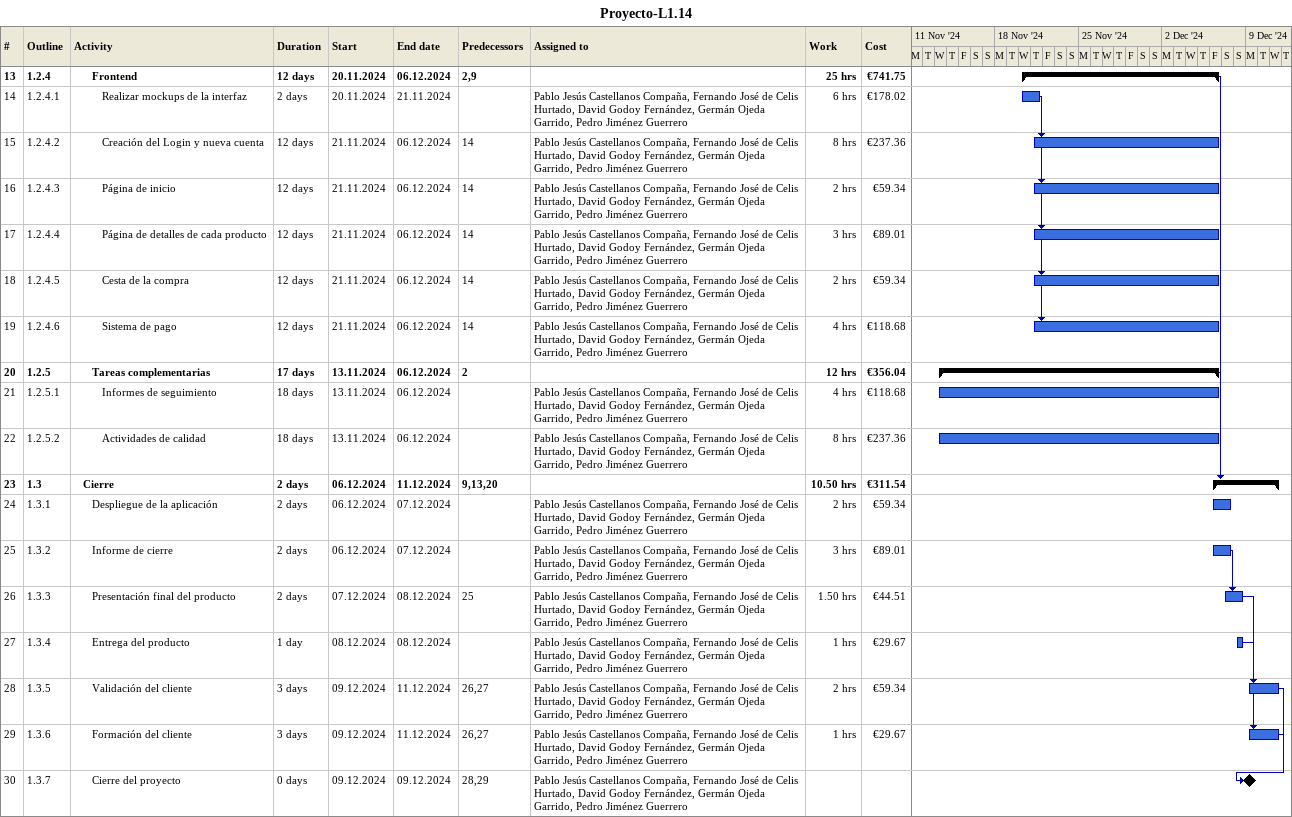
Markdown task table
Proyecto-L1.14

| ID | WBS | Task | Duration | Start | Finish | Predecessors | Resources | Work (h) | Cost (€) |
|---|---|---|---|---|---|---|---|---|---|
| 13 | 1.2.4 | **Frontend** | 12d | 2024-11-20 | 2024-12-06 | 2, 9 |  | 25 | 741.75 |
| 14 | 1.2.4.1 | Realizar mockups de la interfaz | 2d | 2024-11-20 | 2024-11-21 |  | Pablo Jesús Castellanos Compaña, Fernando José de Celis Hurtado, David Godoy Fernández, Germán Ojeda Garrido, Pedro Jiménez Guerrero | 6 | 178.02 |
| 15 | 1.2.4.2 | Creación del Login y nueva cuenta | 12d | 2024-11-21 | 2024-12-06 | 14 | Pablo Jesús Castellanos Compaña, Fernando José de Celis Hurtado, David Godoy Fernández, Germán Ojeda Garrido, Pedro Jiménez Guerrero | 8 | 237.36 |
| 16 | 1.2.4.3 | Página de inicio | 12d | 2024-11-21 | 2024-12-06 | 14 | Pablo Jesús Castellanos Compaña, Fernando José de Celis Hurtado, David Godoy Fernández, Germán Ojeda Garrido, Pedro Jiménez Guerrero | 2 | 59.34 |
| 17 | 1.2.4.4 | Página de detalles de cada producto | 12d | 2024-11-21 | 2024-12-06 | 14 | Pablo Jesús Castellanos Compaña, Fernando José de Celis Hurtado, David Godoy Fernández, Germán Ojeda Garrido, Pedro Jiménez Guerrero | 3 | 89.01 |
| 18 | 1.2.4.5 | Cesta de la compra | 12d | 2024-11-21 | 2024-12-06 | 14 | Pablo Jesús Castellanos Compaña, Fernando José de Celis Hurtado, David Godoy Fernández, Germán Ojeda Garrido, Pedro Jiménez Guerrero | 2 | 59.34 |
| 19 | 1.2.4.6 | Sistema de pago | 12d | 2024-11-21 | 2024-12-06 | 14 | Pablo Jesús Castellanos Compaña, Fernando José de Celis Hurtado, David Godoy Fernández, Germán Ojeda Garrido, Pedro Jiménez Guerrero | 4 | 118.68 |
| 20 | 1.2.5 | **Tareas complementarias** | 17d | 2024-11-13 | 2024-12-06 | 2 |  | 12 | 356.04 |
| 21 | 1.2.5.1 | Informes de seguimiento | 18d | 2024-11-13 | 2024-12-06 |  | Pablo Jesús Castellanos Compaña, Fernando José de Celis Hurtado, David Godoy Fernández, Germán Ojeda Garrido, Pedro Jiménez Guerrero | 4 | 118.68 |
| 22 | 1.2.5.2 | Actividades de calidad | 18d | 2024-11-13 | 2024-12-06 |  | Pablo Jesús Castellanos Compaña, Fernando José de Celis Hurtado, David Godoy Fernández, Germán Ojeda Garrido, Pedro Jiménez Guerrero | 8 | 237.36 |
| 23 | 1.3 | **Cierre** | 2d | 2024-12-06 | 2024-12-11 | 9, 13, 20 |  | 10.50 | 311.54 |
| 24 | 1.3.1 | Despliegue de la aplicación | 2d | 2024-12-06 | 2024-12-07 |  | Pablo Jesús Castellanos Compaña, Fernando José de Celis Hurtado, David Godoy Fernández, Germán Ojeda Garrido, Pedro Jiménez Guerrero | 2 | 59.34 |
| 25 | 1.3.2 | Informe de cierre | 2d | 2024-12-06 | 2024-12-07 |  | Pablo Jesús Castellanos Compaña, Fernando José de Celis Hurtado, David Godoy Fernández, Germán Ojeda Garrido, Pedro Jiménez Guerrero | 3 | 89.01 |
| 26 | 1.3.3 | Presentación final del producto | 2d | 2024-12-07 | 2024-12-08 | 25 | Pablo Jesús Castellanos Compaña, Fernando José de Celis Hurtado, David Godoy Fernández, Germán Ojeda Garrido, Pedro Jiménez Guerrero | 1.50 | 44.51 |
| 27 | 1.3.4 | Entrega del producto | 1d | 2024-12-08 | 2024-12-08 |  | Pablo Jesús Castellanos Compaña, Fernando José de Celis Hurtado, David Godoy Fernández, Germán Ojeda Garrido, Pedro Jiménez Guerrero | 1 | 29.67 |
| 28 | 1.3.5 | Validación del cliente | 3d | 2024-12-09 | 2024-12-11 | 26, 27 | Pablo Jesús Castellanos Compaña, Fernando José de Celis Hurtado, David Godoy Fernández, Germán Ojeda Garrido, Pedro Jiménez Guerrero | 2 | 59.34 |
| 29 | 1.3.6 | Formación del cliente | 3d | 2024-12-09 | 2024-12-11 | 26, 27 | Pablo Jesús Castellanos Compaña, Fernando José de Celis Hurtado, David Godoy Fernández, Germán Ojeda Garrido, Pedro Jiménez Guerrero | 1 | 29.67 |
| 30 | 1.3.7 | Cierre del proyecto | 0d | 2024-12-09 | 2024-12-09 | 28, 29 | Pablo Jesús Castellanos Compaña, Fernando José de Celis Hurtado, David Godoy Fernández, Germán Ojeda Garrido, Pedro Jiménez Guerrero |  |  |
